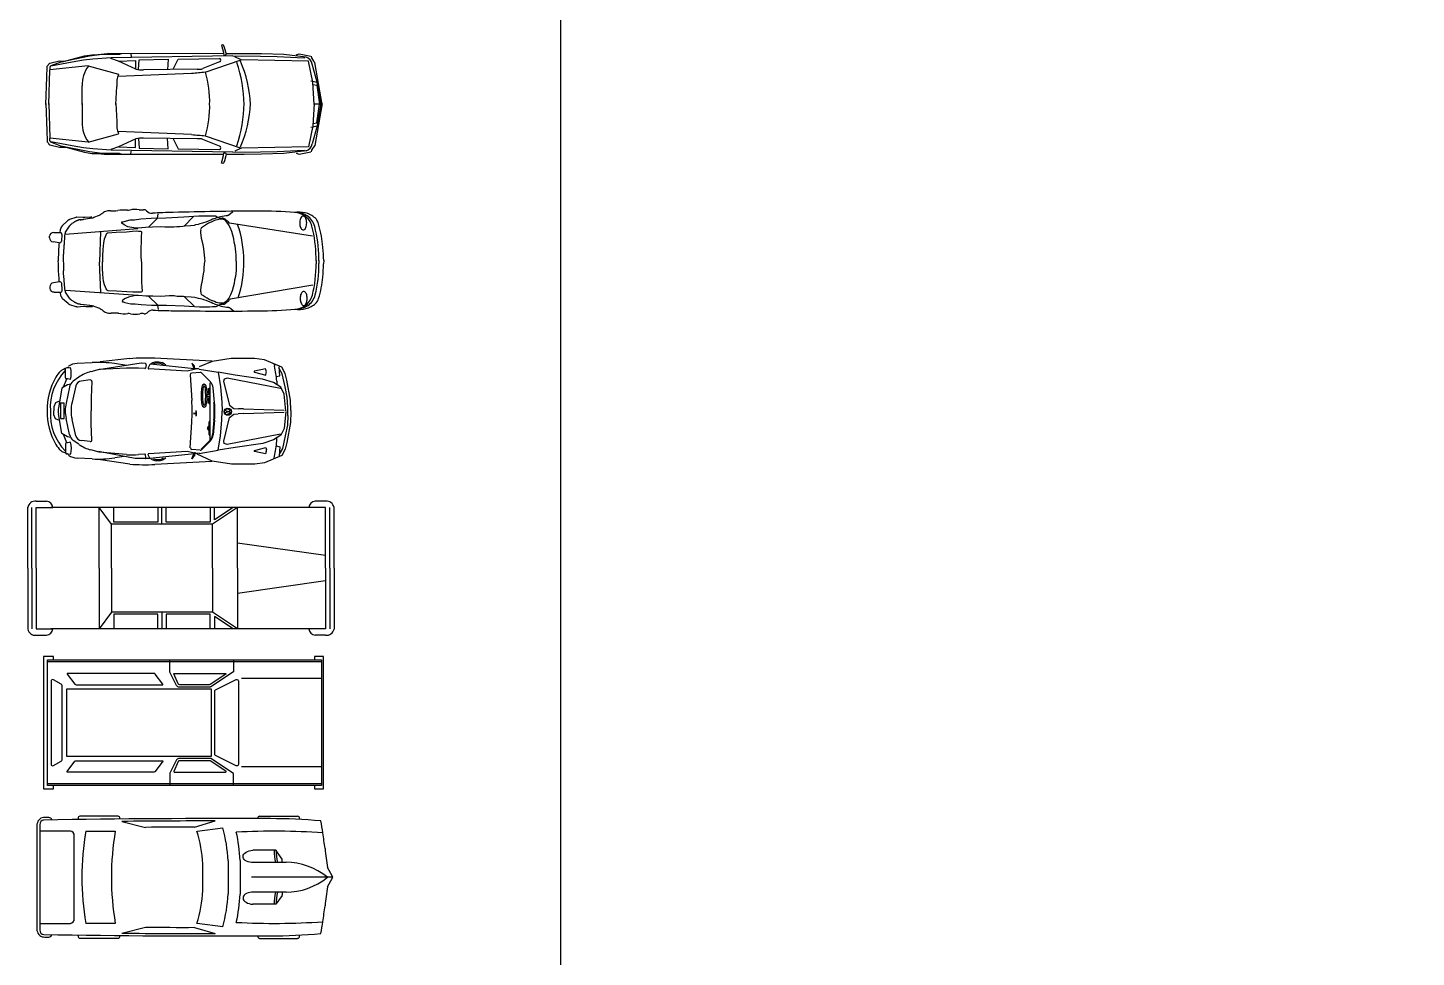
# Model space of a CAD drawing. Header units: millimetres. Extents: x -21385 to 341565, y -192336 to 174804.
# Drawn here: x -8856 to 13592, y 10817 to 25854 of the extents above; entities that cross this region are included whole.
import ezdxf

# ---------------------------------------------------------------- set-up
doc = ezdxf.new("R2010")
doc.units = ezdxf.units.MM

# ---------------------------------------------------------------- blocks, each defined once
blk = doc.blocks.new('car02')
at = {"color": 0, "linetype": 'ByBlock', "lineweight": -2}
for p, q in [((0, 4758, 20), (-683, 4639, 20)), ((0, 4738, 20), (-363, 4679, 20)), ((-315, 4672, 20), (-9, 4717, 20)), ((-18, 4758, 20), (664, 4639, 20)), ((-18, 4738, 20), (344, 4679, 20)), ((-9, 4717, 20), (-9, 4629, 20)), ((297, 4672, 20), (-9, 4717, 20)), ((-9, 4717, 20), (-9, 4629, 20)), ((-823, 4389, 20), (-783, 4579, 20)), ((-767, 4499, 20), (-810, 4141, 20)), ((-703, 4539, 20), (-723, 3449, 20)), ((-363, 4609, 20), (-703, 4539, 20)), ((-363, 4679, 20), (-653, 4599, 20)), ((-383, 4579, 20), (-377, 4607, 20)), ((-377, 4606, 20), (-363, 4679, 20)), ((0, 4629, 20), (-363, 4609, 20)), ((-327, 4612, 20), (-315, 4672, 20)), ((-18, 4629, 20), (344, 4609, 20)), ((308, 4612, 20), (297, 4672, 20)), ((358, 4606, 20), (344, 4679, 20)), ((344, 4679, 20), (634, 4599, 20)), ((344, 4609, 20), (684, 4539, 20)), ((364, 4579, 20), (358, 4607, 20)), ((684, 4539, 20), (704, 3449, 20)), ((749, 4499, 20), (792, 4141, 20)), ((804, 4389, 20), (764, 4579, 20)), ((-803, 4339, 20), (-823, 4389, 20)), ((-777, 4033, 20), (-760, 4356, 20)), ((-754, 4473, 20), (-769, 4480, 20)), ((-760, 4356, 20), (-754, 4473, 20)), ((736, 4473, 20), (751, 4480, 20)), ((742, 4356, 20), (736, 4473, 20)), ((759, 4033, 20), (742, 4356, 20)), ((784, 4339, 20), (804, 4389, 20)), ((-810, 4141, 20), (-819, 3779, 20)), ((792, 4141, 20), (801, 3779, 20)), ((-781, 3762, 20), (-777, 4033, 20)), ((762, 3762, 20), (759, 4033, 20)), ((-819, 3779, 20), (-823, 3499, 20)), ((-787, 3318, 20), (-781, 3762, 20)), ((768, 3318, 20), (762, 3762, 20)), ((801, 3779, 20), (805, 3499, 20)), ((-823, 3499, 20), (-819, 3211, 20)), ((-723, 3449, 20), (-773, 3349, 20)), ((-523, 2869, 20), (-723, 3449, 20)), ((504, 2869, 20), (704, 3449, 20)), ((704, 3449, 20), (754, 3349, 20)), ((805, 3499, 20), (805, 3209, 20)), ((-961, 3166, 20), (-966, 3153, 20)), ((-966, 3153, 20), (-960, 3132, 20)), ((-953, 3170, 20), (-961, 3166, 20)), ((-961, 3131, 20), (-841, 3163, 20)), ((-923, 3179, 20), (-953, 3170, 20)), ((-846, 3202, 20), (-923, 3179, 20)), ((-820, 3211, 20), (-846, 3202, 20)), ((-841, 3163, 20), (-798, 3172, 20)), ((-819, 3163, 20), (-826, 1288, 20)), ((-794, 3198, 20), (-820, 3211, 20)), ((-819, 3168, 20), (-819, 3163, 20)), ((-798, 3172, 20), (-794, 3190, 20)), ((-794, 3190, 20), (-794, 3198, 20)), ((-787, 3318, 20), (-756, 1348, 20)), ((768, 3318, 20), (738, 1348, 20)), ((779, 3197, 20), (805, 3209, 20)), ((779, 3188, 20), (779, 3197, 20)), ((783, 3171, 20), (779, 3188, 20)), ((826, 3162, 20), (783, 3171, 20)), ((805, 3209, 20), (831, 3200, 20)), ((805, 3166, 20), (807, 1288, 20)), ((946, 3130, 20), (826, 3162, 20)), ((831, 3200, 20), (908, 3178, 20)), ((908, 3178, 20), (938, 3169, 20)), ((938, 3169, 20), (947, 3164, 20)), ((951, 3151, 20), (945, 3130, 20)), ((947, 3164, 20), (951, 3151, 20)), ((-733, 2429, 20), (-743, 3099, 20)), ((-693, 3099, 20), (-583, 2829, 20)), ((674, 3099, 20), (564, 2829, 20)), ((714, 2429, 20), (724, 3099, 20)), ((-573, 2739, 20), (-563, 1869, 20)), ((554, 2739, 20), (544, 1869, 20)), ((-503, 2649, 20), (-453, 1459, 20)), ((484, 2649, 20), (434, 1459, 20)), ((-573, 2349, 20), (-733, 2429, 20)), ((-723, 1799, 20), (-733, 2269, 20)), ((-733, 2269, 20), (-563, 2259, 20)), ((714, 2269, 20), (544, 2259, 20)), ((554, 2349, 20), (714, 2429, 20)), ((704, 1799, 20), (714, 2269, 20)), ((-565, 1788, 20), (-723, 1799, 20)), ((546, 1788, 20), (704, 1799, 20)), ((-824, 1666, 20), (-769, 1671, 20)), ((-703, 1469, 20), (-713, 1739, 20)), ((-713, 1739, 20), (-579, 1739, 20)), ((-573, 1749, 20), (-703, 1469, 20)), ((554, 1749, 20), (684, 1469, 20)), ((694, 1739, 20), (560, 1739, 20)), ((684, 1469, 20), (694, 1739, 20)), ((806, 1666, 20), (751, 1671, 20)), ((-823, 1512, 20), (-810, 1483, 20)), ((-810, 1483, 20), (-810, 1202, 20)), ((-756, 1348, 20), (-734, 1050, 20)), ((-703, 1469, 20), (-747, 1343, 20)), ((-625, 978, 20), (-493, 1469, 20)), ((0, 1421, 20), (-293, 1439, 20)), ((-19, 1421, 20), (274, 1439, 20)), ((606, 978, 20), (474, 1469, 20)), ((684, 1469, 20), (729, 1343, 20)), ((738, 1348, 20), (716, 1050, 20)), ((804, 1512, 20), (791, 1483, 20)), ((791, 1483, 20), (791, 1202, 20)), ((-811, 1133, 20), (-826, 1288, 20)), ((-807, 1038, 20), (-811, 1133, 20)), ((-810, 1202, 20), (-782, 999, 20)), ((791, 1202, 20), (764, 999, 20)), ((789, 1038, 20), (792, 1133, 20)), ((792, 1133, 20), (807, 1288, 20)), ((-787, 917, 20), (-807, 1038, 20)), ((-693, 554, 20), (-787, 917, 20)), ((-782, 999, 20), (-689, 536, 20)), ((-734, 1050, 20), (-719, 903, 20)), ((-719, 903, 20), (-687, 717, 20)), ((-625, 979, 20), (-563, 359, 20)), ((606, 979, 20), (544, 359, 20)), ((700, 903, 20), (668, 717, 20)), ((764, 999, 20), (670, 536, 20)), ((675, 554, 20), (769, 917, 20)), ((716, 1050, 20), (700, 903, 20)), ((769, 917, 20), (789, 1038, 20)), ((-687, 717, 20), (-622, 372, 20)), ((0, 879, 20), (-303, 879, 20)), ((-18, 879, 20), (284, 879, 20)), ((668, 717, 20), (604, 372, 20)), ((-706, 515, 20), (-705, 617, 20)), ((-670, 355, 20), (-706, 515, 20)), ((-689, 536, 20), (-626, 372, 20)), ((670, 536, 20), (608, 372, 20)), ((651, 355, 20), (688, 515, 20)), ((688, 515, 20), (687, 617, 20)), ((-657, 338, 20), (-670, 355, 20)), ((-640, 329, 20), (-657, 338, 20)), ((-619, 316, 20), (-640, 329, 20)), ((-626, 372, 20), (-614, 363, 20)), ((-606, 315, 20), (-619, 316, 20)), ((-614, 363, 20), (-601, 359, 20)), ((-443, 309, 20), (-606, 315, 20)), ((-601, 359, 20), (-579, 354, 20)), ((-579, 354, 20), (-562, 354, 20)), ((0, 341, 20), (-563, 359, 20)), ((0, 291, 20), (-443, 309, 20)), ((-18, 341, 20), (544, 359, 20)), ((-18, 291, 20), (424, 309, 20)), ((424, 309, 20), (587, 315, 20)), ((561, 354, 20), (544, 354, 20)), ((582, 359, 20), (561, 354, 20)), ((595, 363, 20), (582, 359, 20)), ((587, 315, 20), (600, 316, 20)), ((608, 372, 20), (595, 363, 20)), ((600, 316, 20), (621, 329, 20)), ((621, 329, 20), (639, 338, 20)), ((639, 338, 20), (651, 355, 20))]:
    blk.add_line(p, q, dxfattribs=at)
for centre, radius, start, end in [((-839, 4787, 20), 215, 285.2192, 316.7092), ((-632, 4460, 20), 141, 98.6198, 164.0406), ((613, 4460, 20), 141, 15.9594, 81.3802), ((821, 4787, 20), 215, 223.2909, 254.7808), ((64, 1689, 20), 1911, 91.9186, 113.6579), ((-82, 1689, 20), 1911, 66.3421, 88.0814), ((37, 1283, 20), 2216, 90.9554, 108.9483), ((-55, 1283, 20), 2216, 71.0517, 89.0447), ((-718, 3094, 20), 25.5, 11.3092, 168.6908), ((-59, 1340, 20), 1601, 87.899, 106.8886), ((40, 1340, 20), 1601, 73.1114, 92.101), ((699, 3094, 20), 25.5, 11.3092, 168.6908), ((-684, 2775, 20), 114, 16.0364, 28.2962), ((-1328, 2764, 20), 756, 358.1039, 3.2134), ((9758, 3693, 20), 10313, 184.5809, 185.8082), ((-9776, 3693, 20), 10313, 354.1918, 355.4191), ((1309, 2764, 20), 756, 176.7866, 181.8961), ((665, 2775, 20), 114, 151.7037, 163.9636), ((-890, 1836, 20), 329, 344.6909, 5.7816), ((872, 1836, 20), 329, 174.2184, 195.3091), ((-333, 1853, 20), 416, 247.4052, 275.5334), ((314, 1853, 20), 416, 264.4666, 292.5948), ((-321, 1382, 20), 503, 233.182, 272.11), ((303, 1382, 20), 503, 267.89, 306.818)]:
    blk.add_arc(centre, radius, start, end, dxfattribs=at)
blk = doc.blocks.new('car04')
at = {"color": 0, "linetype": 'ByBlock', "lineweight": -2}
for p, q in [((-755, 4339), (-874, 4055)), ((-615, 4304), (-760, 4292)), ((-654, 4391), (-755, 4339)), ((-645, 4344), (-733, 4292)), ((-544, 4420), (-654, 4391)), ((-438, 4391), (-645, 4344)), ((-602, 4247), (-615, 4304)), ((-223, 4479), (-544, 4420)), ((-267, 4426), (-438, 4391)), ((-108, 4435), (-267, 4426)), ((-51, 4485), (-223, 4479)), ((-51, 4485), (-31, 4485)), ((26, 4435), (185, 4427)), ((185, 4427), (356, 4392)), ((356, 4392), (563, 4346)), ((520, 4249), (533, 4305)), ((533, 4305), (678, 4294)), ((563, 4346), (651, 4294)), ((-874, 4055), (-896, 3898)), ((-799, 4211), (-768, 4218)), ((-694, 4085), (-728, 4072)), ((-728, 4072), (-691, 3895)), ((-676, 3894), (-627, 4078)), ((-627, 4078), (-666, 4086)), ((-528, 4255), (-478, 4258)), ((446, 4255), (396, 4259)), ((546, 4079), (584, 4088)), ((595, 3896), (546, 4079)), ((647, 4073), (610, 3896)), ((612, 4086), (647, 4073)), ((717, 4212), (687, 4219)), ((-896, 3898), (-895, 3521)), ((-79, 3719), (-82, 3637)), ((-2, 3723), (1, 3633)), ((-895, 3521), (-846, 3209)), ((-54, 3514), (-83, 3443)), ((-16, 3417), (-54, 3514)), ((-15, 3514), (-53, 3416)), ((14, 3445), (-15, 3514)), ((-853, 3204), (-898, 2281)), ((-846, 3209), (-758, 3000)), ((-722, 3000), (-671, 3308)), ((-515, 3183), (-661, 3038)), ((-499, 3174), (417, 3174)), ((-184, 3249), (-422, 3226)), ((-413, 3156), (-413, 3174)), ((-321, 3156), (-321, 3174)), ((-307, 3163), (-307, 3131)), ((-275, 3163), (-275, 3131)), ((-260, 3156), (-260, 3174)), ((-168, 3156), (-168, 3174)), ((103, 3240), (341, 3217)), ((104, 3250), (342, 3227)), ((121, 3172), (121, 3171)), ((337, 3162), (131, 3162)), ((248, 3152), (219, 3152)), ((347, 3172), (347, 3173)), ((642, 3002), (590, 3309)), ((773, 3205), (820, 2283)), ((-728, 2918), (-803, 2212)), ((-718, 2925), (-781, 2921)), ((-717, 2932), (-780, 2928)), ((-731, 2989), (-689, 2805)), ((-722, 3000), (-730, 2931)), ((-668, 3018), (-658, 2880)), ((40, 2954), (-53, 2954)), ((28, 2959), (-37, 2959)), ((-15, 2908), (-10, 2951)), ((-6, 2951), (-10, 2951)), ((-10, 2951), (-10, 2951)), ((0, 2908), (-6, 2951)), ((248, 3142), (219, 3142)), ((589, 3019), (578, 2882)), ((636, 2925), (609, 2806)), ((623, 2932), (686, 2928)), ((624, 2925), (687, 2921)), ((638, 3009), (647, 2930)), ((644, 2959), (638, 2931)), ((648, 2924), (726, 2203)), ((-821, 2883), (-740, 2913)), ((-797, 2905), (-821, 2883)), ((-689, 2805), (-727, 2184)), ((-631, 2857), (-217, 2882)), ((552, 2858), (137, 2882)), ((609, 2806), (649, 2183)), ((727, 2883), (646, 2913)), ((703, 2905), (727, 2883)), ((-812, 2132), (-819, 2066)), ((-819, 2064), (-709, 1373)), ((-792, 2142), (-800, 2142)), ((-798, 2203), (-741, 2175)), ((-792, 2142), (-739, 2134)), ((-730, 2125), (-737, 2021)), ((653, 2123), (659, 2022)), ((714, 2141), (661, 2133)), ((719, 2202), (663, 2174)), ((726, 2202), (725, 1965)), ((-892, 1880), (-840, 1403)), ((-782, 1834), (-811, 1634)), ((-738, 1827), (-717, 1384)), ((725, 1965), (611, 1374)), ((661, 1828), (619, 1385)), ((814, 1882), (743, 1405)), ((691, 1787), (713, 1635)), ((-717, 1384), (-681, 1250)), ((619, 1385), (584, 1251)), ((-827, 1272), (-814, 1028)), ((-547, 1238), (-530, 1095)), ((-520, 1267), (-264, 1253)), ((-264, 1253), (-50, 1254)), ((167, 1254), (-47, 1254)), ((423, 1268), (167, 1254)), ((450, 1239), (433, 1096)), ((730, 1273), (717, 1029)), ((-743, 851), (-747, 923)), ((-591, 1056), (-527, 965)), ((-557, 919), (-569, 850)), ((-481, 921), (-471, 872)), ((-452, 1008), (-186, 946)), ((-433, 903), (-172, 849)), ((337, 904), (76, 850)), ((355, 1008), (90, 946)), ((384, 922), (375, 873)), ((494, 1057), (431, 966)), ((461, 920), (473, 851)), ((646, 852), (651, 924)), ((-754, 892), (-741, 860)), ((-581, 839), (-730, 839)), ((-730, 835), (-717, 805)), ((-569, 860), (-429, 804)), ((-471, 872), (-414, 778)), ((-414, 778), (-97, 726)), ((-204, 742), (-176, 677)), ((-176, 677), (-114, 652)), ((317, 778), (1, 726)), ((80, 677), (18, 652)), ((108, 743), (80, 677)), ((375, 873), (317, 778)), ((472, 861), (333, 805)), ((485, 841), (634, 841)), ((634, 836), (621, 806)), ((658, 894), (644, 862)), ((-114, 652), (-48, 649)), ((18, 652), (-48, 649))]:
    blk.add_line(p, q, dxfattribs=at)
for points in [[(-47, 4401), (-319, 4373), (-430, 4319), (-504, 4204), (-561, 4027), (-624, 3582), (-671, 3308), (-434, 3346), (-186, 3366), (-40, 3375)], [(-409, 4316), (-577, 3453), (-559, 3406), (-524, 3397), (-141, 3492), (-84, 3560), (-82, 3637)], [(-79, 3719), (-56, 4376)], [(-35, 4401), (237, 4373), (348, 4320), (422, 4205), (480, 4028), (543, 3583), (590, 3309), (354, 3347), (105, 3366), (-40, 3375)], [(-31, 4485), (141, 4479), (462, 4421), (572, 4392), (673, 4340), (792, 4056), (814, 3899), (814, 3523), (766, 3210), (652, 2968)], [(-2, 3723), (-26, 4376)], [(327, 4316), (496, 3454), (479, 3407), (443, 3398), (60, 3492), (4, 3560), (1, 3633)], [(428, 3177), (574, 3032)], [(435, 3184), (581, 3039)]]:
    blk.add_lwpolyline(points, dxfattribs=at)
for points in [[(-293, 3131), (-359, 3129, 0.025051), (-408, 3123, 0.065567), (-464, 3106), (-477, 3080), (-461, 3056, 0.064107), (-408, 3040, 0.025051), (-359, 3034), (-293, 3031), (-226, 3034, 0.025051), (-177, 3040, 0.064107), (-124, 3056), (-107, 3081), (-124, 3107, 0.064107), (-177, 3123, 0.025051), (-226, 3129)], [(-293, 3109), (-358, 3106, 0.024844), (-405, 3101, 0.055941), (-447, 3088), (-451, 3081), (-446, 3074, 0.055941), (-405, 3062, 0.024844), (-358, 3056), (-293, 3054), (-227, 3056, 0.024844), (-180, 3062, 0.055941), (-139, 3074), (-134, 3081), (-139, 3089, 0.055941), (-180, 3101, 0.024844), (-227, 3106)]]:
    blk.add_lwpolyline(points, format="xyb", close=True, dxfattribs=at)
blk.add_lwpolyline([(76, 760), (76, 820), (-171, 820), (-171, 760)], close=True, dxfattribs=at)
for radius in [58.8, 52.9]:
    blk.add_circle((-34, 3465), radius, dxfattribs=at)
for centre, radius, start, end in [((-40, 3218), 1219, 86.8942, 93.2188), ((-421, 2734), 1524, 94.0319, 103.1964), ((-677, 4037), 50.8, 77.5746, 110.1342), ((342, 2735), 1524, 76.9166, 86.0811), ((595, 4038), 50.8, 69.9787, 102.5384), ((-683, 3896), 7.62, 192.0005, 345.153), ((602, 3898), 7.62, 194.96, 348.1125), ((-407, 3075), 152, 95.4916, 134.8083), ((-39, 1732), 1524, 84.6214, 95.4916), ((-39, 1732), 1514, 84.6214, 95.4916), ((131, 3172), 10, 180, 270), ((219, 3162), 20, 180, 270), ((219, 3162), 10, 180, 270), ((248, 3162), 10, 270, 0), ((248, 3162), 20, 270, 0), ((337, 3172), 10, 270, 0), ((328, 3075), 142, 45.3046, 84.6214), ((328, 3075), 152, 45.3046, 84.6214), ((-763, 2869), 50, 68.3609, 133.0247), ((-643, 3020), 25.4, 134.8083, 184.3979), ((563, 3021), 25.4, 355.7151, 45.3046), ((669, 2869), 50, 46.9753, 111.6391), ((-633, 2882), 25.4, 184.3979, 273.3874), ((-37, -161), 3048, 86.7256, 93.3874), ((553, 2884), 25.4, 266.7256, 355.7151), ((2146, 2131), 3048, 177.1678, 184.7177), ((-632, 2328), 206, 139.6988, 209.8266), ((-632, 2328), 188, 148.5015, 201.024), ((553, 2328), 206, 330.1734, 40.3012), ((553, 2328), 188, 338.976, 31.4985), ((-2224, 2127), 3048, 355.3952, 2.9452), ((-809, 2065), 10, 173.9043, 189.0446), ((-801, 2132), 10, 81.2486, 180.2869), ((-793, 2212), 10, 173.7913, 244.0119), ((-737, 2184), 10, 244.0119, 356.3763), ((1089, 1909), 1829, 176.4893, 182.5638), ((-741, 2124), 10, 356.3763, 81.2486), ((659, 2183), 10, 183.6237, 295.9881), ((663, 2123), 10, 98.7514, 183.6237), ((-1166, 1906), 1829, 357.5491, 3.6237), ((716, 2132), 10, 359.7131, 98.7514), ((715, 2211), 10, 295.9881, 6.2087), ((716, 2202), 10, 359.7131, 6.2087), ((999, 1371), 1829, 171.7454, 183.1132), ((-1096, 1369), 1829, 356.9998, 8.3676), ((-92, 1406), 610, 194.8579, 215.0429), ((-522, 1241), 25.4, 86.9979, 186.737), ((425, 1242), 25.4, 353.376, 93.115), ((-5, 1406), 610, 325.07, 345.2551), ((-530, 1042), 284, 182.9306, 212.783), ((-659, 569), 364, 73.7595, 104.0169), ((-429, 1107), 102, 186.737, 256.9903), ((-403, 1053), 152, 215.0429, 258.3436), ((-49, 1540), 610, 256.9903, 283.1226), ((306, 1053), 152, 281.7694, 325.07), ((332, 1107), 102, 283.1226, 353.376), ((563, 571), 364, 76.0961, 106.3535), ((433, 1043), 284, 327.3299, 357.1824), ((-730, 852), 12.7, 183.7825, 270.113), ((-577, 864), 152, 202.9116, 223.7293), ((-105, 1441), 847, 225.5935, 273.8679), ((-372, 1060), 436, 223.7293, 239.6553), ((-81, 1557), 1012, 239.6553, 272.0435), ((-581, 852), 12.7, 270.113, 350.5053), ((-49, 1446), 610, 258.3436, 281.7694), ((-48, 1027), 305, 260.7246, 279.3883), ((-17, 1557), 1012, 268.0694, 300.4577), ((8, 1441), 847, 266.2451, 314.5195), ((485, 853), 12.7, 189.6077, 270), ((276, 1061), 436, 300.4577, 316.3836), ((481, 865), 152, 316.3836, 337.2014), ((634, 853), 12.7, 270, 356.3304)]:
    blk.add_arc(centre, radius, start, end, dxfattribs=at)
for centre in [(-367, 3158), (-214, 3158)]:
    blk.add_ellipse(centre, major_axis=(-45.6, 0), ratio=0.171427, dxfattribs=at)
for points in [[(-407, 3162), (-404, 3161), (-398, 3160), (-370, 3157), (-338, 3159), (-327, 3162)], [(-254, 3162), (-251, 3161), (-245, 3160), (-217, 3157), (-185, 3159), (-174, 3162)]]:
    blk.add_open_spline(points, degree=3, knots=[0.469093, 0.469093, 0.469093, 0.469093, 1.003097, 1.003097, 2.674409, 2.674409, 2.674409, 2.674409], dxfattribs=at)
blk = doc.blocks.new('car06')
at = {"color": 0, "linetype": 'ByBlock', "lineweight": -2}
for p, q in [((-987, 4747), (-987, 318)), ((-715, 4747), (-715, 3455)), ((715, 4747), (715, 3455)), ((987, 4747), (987, 318))]:
    blk.add_line(p, q, dxfattribs=at)
for points in [[(1016, 4638), (1071, 4638), (1071, 4779), (-1071, 4779), (-1071, 4638), (-1016, 4638), (-1016, 4747), (1016, 4747)], [(1016, 4747), (1016, 318), (-1016, 318), (-1016, 4747)], [(546, 2964), (546, 629), (-546, 629), (-546, 2964)], [(1016, 417), (1016, 318), (-1016, 318), (-1016, 417), (-1071, 417), (-1071, 255), (1071, 255), (1071, 417)]]:
    blk.add_lwpolyline(points, close=True, dxfattribs=at)
for points in [[(697, 3370), (531, 3037, -0.284287), (508, 3023), (-508, 3023, -0.284287), (-531, 3037), (-697, 3370, -0.557284), (-674, 3407), (674, 3407, -0.557284)], [(-786, 3203), (-618, 2947, -0.146139), (-614, 2933), (-614, 2457, -0.29766), (-629, 2434), (-789, 2364, -0.541236), (-798, 2370), (-798, 3199, -0.744989)], [(786, 3203), (618, 2947, 0.146139), (614, 2933), (614, 2457, 0.29766), (629, 2434), (789, 2364, 0.541236), (798, 2370), (798, 3199, 0.744989)], [(-624, 2184), (-787, 2062, 0.236929), (-798, 2042), (-798, 642, 0.621576), (-787, 636), (-624, 762, 0.233368), (-614, 782), (-614, 2179, 0.616908)], [(624, 2184), (787, 2062, -0.236929), (798, 2042), (798, 642, -0.621576), (787, 636), (624, 762, -0.233368), (614, 782), (614, 2179, -0.616908)], [(694, 414), (622, 542, 0.271143), (599, 555), (-599, 555, 0.271143), (-622, 542), (-694, 414, 0.573387), (-672, 376), (672, 376, 0.573387)]]:
    blk.add_lwpolyline(points, format="xyb", close=True, dxfattribs=at)
for points in [[(-1016, 3328), (-823, 3328), (-580, 2958, -0.086577), (-576, 2936), (-576, 2453, -0.227875), (-600, 2404), (-816, 2297), (-1016, 2297)], [(1016, 3328), (823, 3328), (580, 2958, 0.086577), (576, 2936), (576, 2453, 0.227875), (600, 2404), (816, 2297), (1016, 2297)]]:
    blk.add_lwpolyline(points, format="xyb", dxfattribs=at)
blk = doc.blocks.new('car07')
at = {"color": 0, "linetype": 'ByBlock', "lineweight": -2}
for p, q in [((-10, 4928), (-156, 4848)), ((0, 4931), (0, 3618)), ((156, 4848), (10, 4928)), ((-988, 3748), (-988, 4363)), ((-950, 4395), (-936, 4395)), ((950, 4395), (936, 4395)), ((988, 3748), (988, 4363)), ((-295, 4111), (-436, 4013)), ((-241, 4115), (-283, 4115)), ((-241, 4175), (-241, 3618)), ((241, 4175), (241, 3618)), ((241, 4115), (283, 4115)), ((295, 4111), (436, 4013)), ((-436, 4013), (-436, 3637)), ((436, 4013), (436, 3637)), ((-950, 3717), (-950, 3717)), ((950, 3717), (950, 3717)), ((-274, 3434), (274, 3434)), ((-746, 2736), (-801, 3152)), ((-267, 3241), (267, 3241)), ((801, 3152), (746, 2736)), ((-810, 2696), (-912, 3032)), ((810, 2696), (912, 3032)), ((216, 2829), (-216, 2829)), ((-904, 1519), (-807, 1901)), ((904, 1519), (807, 1901)), ((-988, 1459), (-988, 844)), ((-942, 1490), (-950, 1490)), ((-746, 937), (-746, 1415)), ((746, 1415), (746, 937)), ((942, 1490), (950, 1490)), ((988, 1459), (988, 844)), ((-950, 812), (-934, 812)), ((-746, 689), (-746, 194)), ((670, 752), (-670, 752)), ((746, 194), (746, 689)), ((950, 812), (934, 812)), ((-851, 194), (851, 194)), ((-832, 146), (832, 146)), ((-267, 194), (267, 194))]:
    blk.add_line(p, q, dxfattribs=at)
for centre, major_axis, ratio, start_param, end_param in [((12468, 3885), (-13417, 0), 0.842304, -0.075598, -0.00281), ((699, -1826), (7958, 0), 0.842304, 1.749832, 1.774517), ((15087, 3979), (-15833, 0), 0.842304, -0.059319, 0.045547), ((699, -1652), (7755, 0), 0.842304, 1.721348, 1.754579), ((-1331, 10125), (6374, 0), 0.842304, -1.434372, -1.385369), ((1185, 4175), (1427, 0), 0.842304, 2.551274, 3.141593), ((0, 4915), (-18.8, 0), 0.842304, 4.131459, 5.293319), ((-1185, 4175), (1427, 0), 0.842304, 0, 0.590319), ((1331, 10125), (-6374, 0), 0.842304, 1.385369, 1.434372), ((-699, -1652), (-7755, 0), 0.842304, 4.528606, 4.561838), ((-15087, 3979), (-15833, 0), 0.842304, 3.096046, 3.200911), ((-699, -1826), (7958, 0), 0.842304, 1.367076, 1.39176), ((-12468, 3885), (13417, 0), 0.842304, 0.00281, 0.075598), ((-950, 4363), (37.6, 0), 0.842304, 1.570796, 3.141593), ((950, 4363), (-37.6, 0), 0.842304, 3.141593, 4.712389), ((-283, 4099), (-18.8, 0), 0.842304, 4.712389, 5.403472), ((283, 4099), (18.8, 0), 0.842304, 0.879714, 1.570796), ((268113, 3293), (269063, 0), 0.842304, 3.138796, 3.15499), ((-432, 4600), (-696, 0), 0.842304, 1.564964, 1.848039), ((-432, 4570), (-696, 0), 0.842304, 1.564964, 1.848039), ((432, 4600), (696, 0), 0.842304, 4.435146, 4.718221), ((432, 4570), (696, 0), 0.842304, 4.435146, 4.718221), ((-268113, 3293), (269063, 0), 0.842304, -0.013397, 0.002797), ((-950, 3748), (-37.6, 0), 0.842304, 0, 1.570796), ((339, 3641), (-9, -161), 0.603834, -1.395552, 1.581315), ((950, 3748), (37.6, 0), 0.842304, -1.570796, 0), ((-137, 1517), (-2280, 0), 0.842304, -1.510751, -1.307889), ((137, 1517), (-2280, 0), 0.842304, 4.449482, 4.652344), ((-137, 1494), (-2077, 0), 0.842304, -1.50788, -1.245306), ((137, 1494), (2077, 0), 0.842304, 1.245306, 1.50788), ((268113, 3293), (-269025, 0), 0.842304, 0.001152, 0.007828), ((-268113, 3293), (-269025, 0), 0.842304, 3.133765, 3.140441), ((93125, 2498), (-93935, 0), 0.842304, -0.002505, 0.007544), ((-71, 1131), (-2021, 0), 0.842304, -1.499151, -1.230623), ((71, 1131), (-2021, 0), 0.842304, 4.372215, 4.640744), ((-93125, 2498), (-93935, 0), 0.842304, 3.134049, 3.144098), ((-950, 1459), (-37.6, 0), 0.842304, -1.570796, 0), ((0, 4497), (3734, 0), 0.842304, 4.511394, 4.913384), ((950, 1459), (-37.6, 0), 0.842304, 3.141593, 4.712389), ((0, 4019), (3734, 0), 0.842304, 4.511394, 4.913384), ((-950, 844), (37.6, 0), 0.842304, 3.141593, 4.712389), ((-670, 689), (-75.2, 0), 0.842304, 4.712389, 6.283185), ((670, 689), (75.2, 0), 0.842304, 0, 1.570796), ((950, 844), (37.6, 0), 0.842304, -1.570796, 0), ((-910, 343), (-56.4, 0), 0.842304, -1.249894, 0.013017), ((268131, 3293), (269121, 0), 0.842304, 3.15461, 3.15499), ((-832, 258), (-133, 0), 0.842304, 0.013397, 1.570796), ((-851, 258), (75.2, 0), 0.842304, 3.15499, 4.712389), ((832, 258), (-133, 0), 0.842304, 1.570796, 3.128196), ((851, 258), (-75.2, 0), 0.842304, 1.570796, 3.128196), ((910, 343), (56.4, 0), 0.842304, -0.013017, 1.249894), ((-268131, 3293), (269121, 0), 0.842304, -0.013397, -0.013017)]:
    blk.add_ellipse(centre, major_axis=major_axis, ratio=ratio, start_param=start_param, end_param=end_param, dxfattribs=at)
at = {"color": 0, "linetype": 'ByBlock', "lineweight": -2, "extrusion": (0, 0, -1)}
blk.add_ellipse((-339, 3641), major_axis=(9, -161), ratio=0.603834, start_param=-1.395552, end_param=1.581315, dxfattribs=at)
blk = doc.blocks.new('car05')
at = {"color": 0, "linetype": 'ByBlock', "lineweight": -2}
for p, q in [((0, 4951), (-985, 4951)), ((0, 4951), (984, 4951)), ((-1085, 4815), (-1085, 4646)), ((0, 4883), (-984, 4883)), ((-984, 4815), (-984, 4544)), ((0, 4815), (-982, 4815)), ((-204, 4815), (-407, 3391)), ((0, 4883), (983, 4883)), ((0, 4815), (982, 4815)), ((203, 4815), (407, 3391)), ((983, 4815), (983, 4544)), ((1085, 4815), (1085, 4646)), ((-984, 4544), (-984, 373)), ((983, 4544), (983, 373)), ((0, 3391), (-984, 3391)), ((-984, 3391), (-712, 2984)), ((0, 3391), (983, 3391)), ((983, 3391), (712, 2984)), ((-984, 3323), (-780, 3018)), ((983, 3323), (780, 3018)), ((-780, 3018), (-984, 3018)), ((-984, 2950), (-746, 2950)), ((-746, 2950), (-746, 2238)), ((0, 2984), (-712, 2984)), ((-712, 2984), (-712, 1356)), ((0, 2984), (712, 2984)), ((712, 2984), (712, 1356)), ((983, 2950), (746, 2950)), ((746, 2950), (746, 2238)), ((780, 3018), (983, 3018)), ((-746, 2238), (-984, 2238)), ((-712, 2170), (-984, 2170)), ((-984, 2103), (-746, 2103)), ((-746, 2103), (-746, 1390)), ((712, 2170), (983, 2170)), ((746, 2238), (983, 2238)), ((746, 2103), (746, 1390)), ((983, 2103), (746, 2103)), ((-746, 1390), (-984, 1390)), ((-712, 1356), (-984, 1153)), ((0, 1356), (-712, 1356)), ((0, 1356), (712, 1356)), ((712, 1356), (983, 1153)), ((746, 1390), (983, 1390)), ((0, 1153), (-984, 1153)), ((0, 1153), (983, 1153)), ((-1085, 136), (-1085, 305)), ((-984, 136), (-984, 407)), ((983, 136), (983, 407)), ((1085, 136), (1085, 305)), ((0, 0), (-985, 0)), ((0, 68), (-984, 68)), ((0, 136), (-982, 136)), ((0, 136), (982, 136)), ((0, 68), (983, 68)), ((0, 0), (984, 0))]:
    blk.add_line(p, q, dxfattribs=at)
for centre, radius, start, end in [((-957, 4825), 129, 101.9057, 184.3545), ((957, 4825), 129, 355.6455, 78.0943), ((-967, 4663), 120, 188.13, 261.8699), ((966, 4663), 120, 278.1301, 351.87), ((-967, 288), 120, 98.1301, 171.87), ((966, 288), 120, 8.13, 81.8699), ((-957, 126), 129, 175.6455, 258.0943), ((957, 126), 129, 281.9057, 4.3545)]:
    blk.add_arc(centre, radius, start, end, dxfattribs=at)
blk = doc.blocks.new('car03')
at = {"color": 0, "linetype": 'ByBlock', "lineweight": -2}
for p, q in [((1, 4872, 25), (-50, 4870, 25)), ((4, 4748, 25), (-47, 4748, 25)), ((6, 4793, 25), (-45, 4793, 25)), ((-3, 4793, 25), (48, 4793, 25)), ((-1, 4748, 25), (51, 4748, 25)), ((1, 4872, 25), (52, 4870, 25)), ((-396, 4693, 25), (-605, 3350, 25)), ((400, 4698, 25), (626, 3358, 25)), ((-755, 3360, 25), (-791, 3404, 25)), ((-472, 3385, 25), (-533, 3358, 25)), ((-412, 3405, 25), (-472, 3385, 25)), ((-353, 3418, 25), (-412, 3405, 25)), ((-299, 3426, 25), (-353, 3418, 25)), ((-238, 3442, 25), (-299, 3426, 25)), ((-188, 3446, 25), (-238, 3442, 25)), ((-143, 3453, 25), (-188, 3446, 25)), ((-89, 3455, 25), (-143, 3453, 25)), ((-30, 3458, 25), (-89, 3455, 25)), ((10, 3458, 25), (-30, 3458, 25)), ((10, 3458, 25), (50, 3458, 25)), ((50, 3458, 25), (109, 3456, 25)), ((109, 3456, 25), (163, 3455, 25)), ((163, 3455, 25), (208, 3449, 25)), ((208, 3449, 25), (258, 3445, 25)), ((258, 3445, 25), (319, 3430, 25)), ((319, 3430, 25), (373, 3423, 25)), ((373, 3423, 25), (433, 3410, 25)), ((433, 3410, 25), (492, 3391, 25)), ((492, 3391, 25), (554, 3365, 25)), ((769, 3359, 25), (776, 3369, 25)), ((776, 3369, 25), (812, 3414, 25)), ((-748, 3349, 25), (-755, 3360, 25)), ((-746, 3347, 25), (-748, 3349, 25)), ((-742, 3343, 25), (-746, 3347, 25)), ((-739, 3336, 25), (-742, 3343, 25)), ((-735, 3330, 25), (-739, 3336, 25)), ((-733, 3323, 25), (-735, 3330, 25)), ((-731, 3317, 25), (-733, 3323, 25)), ((-731, 3313, 25), (-731, 3317, 25)), ((-731, 3291, 25), (-731, 3313, 25)), ((-715, 3204, 25), (-731, 3291, 25)), ((-722, 3122, 25), (-697, 3167, 25)), ((-700, 3160, 25), (-715, 3204, 25)), ((-677, 3093, 25), (-700, 3160, 25)), ((-665, 3245, 25), (-669, 3226, 25)), ((-669, 3226, 25), (-668, 3197, 25)), ((-668, 3197, 25), (-664, 3174, 25)), ((-658, 3266, 25), (-665, 3245, 25)), ((-664, 3174, 25), (-658, 3152, 25)), ((-640, 3288, 25), (-658, 3266, 25)), ((-658, 3152, 25), (-653, 3124, 25)), ((-584, 3332, 25), (-640, 3288, 25)), ((-533, 3358, 25), (-584, 3332, 25)), ((554, 3365, 25), (606, 3339, 25)), ((606, 3339, 25), (662, 3296, 25)), ((662, 3296, 25), (680, 3274, 25)), ((682, 3161, 25), (677, 3133, 25)), ((680, 3274, 25), (688, 3254, 25)), ((688, 3183, 25), (682, 3161, 25)), ((688, 3254, 25), (692, 3235, 25)), ((692, 3205, 25), (688, 3183, 25)), ((692, 3235, 25), (692, 3205, 25)), ((702, 3102, 25), (724, 3169, 25)), ((746, 3132, 25), (720, 3176, 25)), ((724, 3169, 25), (738, 3213, 25)), ((738, 3213, 25), (753, 3301, 25)), ((752, 3326, 25), (755, 3333, 25)), ((752, 3322, 25), (752, 3326, 25)), ((753, 3301, 25), (752, 3322, 25)), ((755, 3333, 25), (757, 3339, 25)), ((757, 3339, 25), (761, 3346, 25)), ((761, 3346, 25), (763, 3352, 25)), ((763, 3352, 25), (767, 3356, 25)), ((767, 3356, 25), (769, 3359, 25)), ((-725, 3018, 25), (-722, 3063, 25)), ((-723, 2854, 25), (-725, 3018, 25)), ((-722, 3063, 25), (-722, 3122, 25)), ((-677, 3093, 25), (-670, 3071, 25)), ((-670, 3071, 25), (-654, 3045, 25)), ((-654, 3045, 25), (-635, 3001, 25)), ((-653, 3124, 25), (-641, 3097, 25)), ((-641, 3097, 25), (-620, 3050, 25)), ((-635, 3001, 25), (-620, 2964, 25)), ((-620, 3050, 25), (-603, 3011, 25)), ((-620, 2964, 25), (-608, 2927, 25)), ((-608, 2927, 25), (-604, 2912, 25)), ((-603, 3011, 25), (-584, 2978, 25)), ((-584, 2978, 25), (-563, 2943, 25)), ((-563, 2943, 25), (-540, 2910, 25)), ((-259, 2915, 25), (-190, 2927, 25)), ((-190, 2927, 25), (-142, 2935, 25)), ((-142, 2935, 25), (-90, 2940, 25)), ((-90, 2940, 25), (-32, 2944, 25)), ((-32, 2944, 25), (12, 2947, 25)), ((59, 2945, 25), (14, 2947, 25)), ((117, 2941, 25), (59, 2945, 25)), ((169, 2937, 25), (117, 2941, 25)), ((217, 2930, 25), (169, 2937, 25)), ((286, 2919, 25), (217, 2930, 25)), ((325, 2911, 25), (286, 2919, 25)), ((589, 2950, 25), (567, 2917, 25)), ((610, 2986, 25), (589, 2950, 25)), ((628, 3019, 25), (610, 2986, 25)), ((631, 2920, 25), (620, 2879, 25)), ((645, 3058, 25), (628, 3019, 25)), ((635, 2934, 25), (631, 2920, 25)), ((646, 2972, 25), (635, 2934, 25)), ((665, 3105, 25), (645, 3058, 25)), ((661, 3009, 25), (646, 2972, 25)), ((679, 3054, 25), (661, 3009, 25)), ((677, 3133, 25), (665, 3105, 25)), ((694, 3080, 25), (679, 3054, 25)), ((702, 3102, 25), (694, 3080, 25)), ((746, 3072, 25), (746, 3132, 25)), ((750, 3027, 25), (746, 3072, 25)), ((750, 2864, 25), (750, 3027, 25)), ((-705, 2609, 25), (-723, 2854, 25)), ((-710, 2769, 25), (-556, 2615, 25)), ((-604, 2912, 25), (-593, 2871, 25)), ((-593, 2871, 25), (-585, 2841, 25)), ((-585, 2841, 25), (-577, 2801, 25)), ((-577, 2801, 25), (-569, 2778, 25)), ((-569, 2778, 25), (-561, 2719, 25)), ((-561, 2719, 25), (-556, 2626, 25)), ((-540, 2910, 25), (-531, 2897, 25)), ((-531, 2897, 25), (-523, 2890, 25)), ((-523, 2890, 25), (-502, 2882, 25)), ((-502, 2882, 25), (-489, 2883, 25)), ((-489, 2883, 25), (-475, 2881, 25)), ((-475, 2881, 25), (-447, 2881, 25)), ((-447, 2881, 25), (-408, 2885, 25)), ((-408, 2885, 25), (-361, 2893, 25)), ((-361, 2893, 25), (-324, 2901, 25)), ((-324, 2901, 25), (-298, 2907, 25)), ((-298, 2907, 25), (-259, 2915, 25)), ((351, 2906, 25), (325, 2911, 25)), ((388, 2898, 25), (351, 2906, 25)), ((435, 2891, 25), (388, 2898, 25)), ((474, 2887, 25), (435, 2891, 25)), ((502, 2887, 25), (474, 2887, 25)), ((517, 2889, 25), (502, 2887, 25)), ((530, 2889, 25), (517, 2889, 25)), ((550, 2896, 25), (530, 2889, 25)), ((558, 2904, 25), (550, 2896, 25)), ((567, 2917, 25), (558, 2904, 25)), ((739, 2778, 25), (586, 2622, 25)), ((590, 2726, 25), (586, 2633, 25)), ((598, 2786, 25), (590, 2726, 25)), ((605, 2808, 25), (598, 2786, 25)), ((612, 2849, 25), (605, 2808, 25)), ((620, 2879, 25), (612, 2849, 25)), ((735, 2618, 25), (750, 2864, 25)), ((-690, 2319, 25), (-705, 2609, 25)), ((-556, 2626, 25), (-552, 2596, 25)), ((-552, 2596, 25), (-548, 2544, 25)), ((-548, 2544, 25), (-547, 2496, 25)), ((-547, 2496, 25), (-539, 2444, 25)), ((579, 2503, 25), (572, 2451, 25)), ((583, 2603, 25), (579, 2551, 25)), ((579, 2551, 25), (579, 2503, 25)), ((586, 2633, 25), (583, 2603, 25)), ((724, 2328, 25), (735, 2618, 25)), ((-687, 2081, 25), (-690, 2319, 25)), ((-541, 2302, 25), (-544, 2228, 25)), ((-538, 2366, 25), (-541, 2302, 25)), ((-539, 2447, 25), (-538, 2366, 25)), ((572, 2454, 25), (572, 2372, 25)), ((572, 2372, 25), (575, 2309, 25)), ((575, 2309, 25), (579, 2235, 25)), ((724, 2090, 25), (724, 2328, 25)), ((-757, 2192, 25), (-687, 2180, 25)), ((-674, 1913, 25), (-687, 2081, 25)), ((-681, 2178, 25), (-541, 2038, 25)), ((-544, 2228, 25), (-538, 2101, 25)), ((-538, 2101, 25), (-537, 1990, 25)), ((579, 2235, 25), (575, 2108, 25)), ((575, 2108, 25), (575, 1997, 25)), ((717, 2186, 25), (579, 2045, 25)), ((713, 1922, 25), (724, 2090, 25)), ((793, 2202, 25), (723, 2189, 25)), ((-661, 1813, 25), (-674, 1913, 25)), ((-657, 1742, 25), (-661, 1813, 25)), ((-531, 1800, 25), (-548, 1707, 25)), ((-537, 1990, 25), (-524, 1874, 25)), ((-524, 1874, 25), (-531, 1800, 25)), ((-425, 689, 25), (-518, 1867, 25)), ((-471, 1876, 25), (-473, 1837, 25)), ((-473, 1837, 25), (-470, 1781, 25)), ((-470, 1902, 25), (-471, 1876, 25)), ((-464, 1926, 25), (-470, 1915, 25)), ((-470, 1915, 25), (-470, 1902, 25)), ((-457, 1932, 25), (-464, 1926, 25)), ((-448, 1932, 25), (-457, 1932, 25)), ((-397, 1927, 25), (-448, 1932, 25)), ((-301, 1924, 25), (-397, 1927, 25)), ((-204, 1922, 25), (-301, 1924, 25)), ((-141, 1921, 25), (-204, 1922, 25)), ((-74, 1922, 25), (-141, 1921, 25)), ((18, 1926, 25), (-74, 1922, 25)), ((22, 1926, 25), (113, 1923, 25)), ((113, 1923, 25), (180, 1923, 25)), ((180, 1923, 25), (243, 1925, 25)), ((243, 1925, 25), (340, 1928, 25)), ((340, 1928, 25), (437, 1932, 25)), ((437, 1932, 25), (487, 1938, 25)), ((480, 695, 25), (558, 1874, 25)), ((487, 1938, 25), (496, 1938, 25)), ((496, 1938, 25), (504, 1932, 25)), ((504, 1932, 25), (509, 1921, 25)), ((509, 1921, 25), (509, 1908, 25)), ((509, 1908, 25), (511, 1882, 25)), ((511, 1882, 25), (513, 1843, 25)), ((513, 1843, 25), (511, 1787, 25)), ((575, 1997, 25), (564, 1881, 25)), ((564, 1881, 25), (572, 1807, 25)), ((572, 1807, 25), (590, 1714, 25)), ((698, 1751, 25), (702, 1822, 25)), ((702, 1822, 25), (713, 1922, 25)), ((-633, 1646, 25), (-657, 1742, 25)), ((-625, 1624, 25), (-633, 1646, 25)), ((-625, 1609, 25), (-625, 1624, 25)), ((-606, 1605, 25), (-625, 1609, 25)), ((-577, 1643, 25), (-606, 1605, 25)), ((-548, 1707, 25), (-577, 1643, 25)), ((-470, 1781, 25), (-461, 1684, 25)), ((-461, 1684, 25), (-452, 1517, 25)), ((504, 1690, 25), (496, 1523, 25)), ((511, 1787, 25), (504, 1690, 25)), ((590, 1714, 25), (620, 1650, 25)), ((620, 1650, 25), (650, 1613, 25)), ((650, 1613, 25), (668, 1617, 25)), ((668, 1632, 25), (676, 1654, 25)), ((668, 1617, 25), (668, 1632, 25)), ((676, 1654, 25), (698, 1751, 25)), ((-452, 1517, 25), (-445, 1383, 25)), ((-445, 1383, 25), (-441, 1370, 25)), ((-441, 1370, 25), (-437, 1364, 25)), ((-437, 1364, 25), (-429, 1357, 25)), ((-429, 1357, 25), (-412, 1348, 25)), ((-412, 1348, 25), (-386, 1339, 25)), ((459, 1353, 25), (433, 1344, 25)), ((476, 1363, 25), (459, 1353, 25)), ((483, 1370, 25), (476, 1363, 25)), ((487, 1376, 25), (483, 1370, 25)), ((491, 1389, 25), (487, 1376, 25)), ((496, 1523, 25), (491, 1389, 25)), ((-756, 1286, 25), (-760, 1286, 25)), ((-756, 1286, 25), (-745, 1265, 25)), ((-745, 1265, 25), (-743, 1265, 25)), ((-743, 1265, 25), (-743, 1262, 25)), ((-743, 1262, 25), (-741, 1260, 25)), ((-741, 1260, 25), (-741, 1258, 25)), ((-741, 1258, 25), (-739, 1254, 25)), ((-739, 1254, 25), (-736, 1250, 25)), ((-736, 1250, 25), (-730, 1241, 25)), ((-730, 1241, 25), (-695, 1149, 25)), ((-701, 1124, 25), (-701, 1115, 25)), ((-701, 1121, 25), (-701, 1124, 25)), ((-695, 1149, 25), (-693, 1149, 25)), ((-695, 1149, 25), (-688, 1143, 25)), ((-693, 1149, 25), (-690, 1149, 25)), ((-690, 1145, 25), (-688, 1143, 25)), ((-688, 1139, 25), (-688, 1137, 25)), ((-688, 1137, 25), (-688, 1132, 25)), ((-688, 1132, 25), (-686, 1122, 25)), ((-471, 1263, 25), (24, 1245, 25)), ((-386, 1339, 25), (-345, 1321, 25)), ((-345, 1321, 25), (-284, 1309, 25)), ((-284, 1309, 25), (-179, 1301, 25)), ((-179, 1301, 25), (-75, 1296, 25)), ((-75, 1296, 25), (24, 1297, 25)), ((122, 1297, 25), (23, 1297, 25)), ((518, 1269, 25), (24, 1245, 25)), ((226, 1303, 25), (122, 1297, 25)), ((331, 1312, 25), (226, 1303, 25)), ((392, 1325, 25), (331, 1312, 25)), ((433, 1344, 25), (392, 1325, 25)), ((735, 1124, 25), (733, 1118, 25)), ((737, 1141, 25), (735, 1130, 25)), ((735, 1130, 25), (735, 1124, 25)), ((744, 1158, 25), (737, 1152, 25)), ((739, 1154, 25), (737, 1152, 25)), ((737, 1148, 25), (737, 1145, 25)), ((737, 1145, 25), (737, 1141, 25)), ((742, 1158, 25), (739, 1158, 25)), ((744, 1158, 25), (742, 1158, 25)), ((778, 1251, 25), (744, 1158, 25)), ((750, 1133, 25), (750, 1124, 25)), ((750, 1131, 25), (750, 1133, 25)), ((750, 1124, 25), (750, 1116, 25)), ((784, 1259, 25), (778, 1251, 25)), ((786, 1263, 25), (784, 1259, 25)), ((788, 1268, 25), (786, 1263, 25)), ((790, 1272, 25), (788, 1270, 25)), ((788, 1270, 25), (788, 1268, 25)), ((790, 1274, 25), (790, 1272, 25)), ((792, 1274, 25), (790, 1274, 25)), ((803, 1296, 25), (792, 1274, 25)), ((803, 1296, 25), (807, 1296, 25)), ((-701, 1115, 25), (-701, 1106, 25)), ((-701, 1106, 25), (-698, 1014, 25)), ((-695, 978, 25), (-701, 881, 25)), ((-698, 1014, 25), (-696, 991, 25)), ((-696, 991, 25), (-695, 989, 25)), ((-695, 989, 25), (-695, 984, 25)), ((-695, 984, 25), (-695, 978, 25)), ((-686, 1122, 25), (-686, 1115, 25)), ((-686, 1115, 25), (-684, 1109, 25)), ((-684, 1109, 25), (-684, 1100, 25)), ((-684, 1100, 25), (-681, 1089, 25)), ((-681, 1089, 25), (-679, 1083, 25)), ((-679, 1083, 25), (-666, 991, 25)), ((-663, 987, 25), (-663, 980, 25)), ((-663, 980, 25), (-661, 976, 25)), ((-661, 976, 25), (-661, 970, 25)), ((-661, 970, 25), (-659, 965, 25)), ((-659, 965, 25), (-659, 961, 25)), ((-659, 961, 25), (-657, 955, 25)), ((-659, 945, 25), (-659, 940, 25)), ((-659, 940, 25), (-659, 938, 25)), ((-659, 938, 25), (-659, 935, 25)), ((-659, 935, 25), (-659, 933, 25)), ((-659, 933, 25), (-659, 929, 25)), ((-659, 929, 25), (-656, 927, 25)), ((-657, 955, 25), (-654, 944, 25)), ((-656, 927, 25), (-656, 923, 25)), ((-656, 923, 25), (-656, 914, 25)), ((-656, 914, 25), (-654, 912, 25)), ((-654, 944, 25), (-652, 933, 25)), ((-654, 912, 25), (-654, 908, 25)), ((-654, 908, 25), (-652, 903, 25)), ((-652, 903, 25), (-650, 895, 25)), ((702, 903, 25), (700, 899, 25)), ((700, 899, 25), (700, 895, 25)), ((704, 912, 25), (702, 903, 25)), ((706, 916, 25), (704, 912, 25)), ((708, 923, 25), (706, 920, 25)), ((706, 920, 25), (706, 916, 25)), ((710, 938, 25), (708, 935, 25)), ((708, 935, 25), (708, 931, 25)), ((708, 931, 25), (708, 923, 25)), ((716, 1000, 25), (710, 944, 25)), ((710, 944, 25), (710, 942, 25)), ((710, 942, 25), (710, 938, 25)), ((729, 1092, 25), (716, 1000, 25)), ((731, 1098, 25), (729, 1092, 25)), ((733, 1109, 25), (731, 1098, 25)), ((733, 1118, 25), (733, 1109, 25)), ((748, 1023, 25), (746, 1000, 25)), ((746, 1000, 25), (746, 998, 25)), ((746, 998, 25), (746, 993, 25)), ((746, 993, 25), (746, 987, 25)), ((746, 987, 25), (753, 891, 25)), ((750, 1116, 25), (748, 1023, 25)), ((-701, 881, 25), (-701, 877, 25)), ((-701, 877, 25), (-699, 873, 25)), ((-699, 873, 25), (-697, 862, 25)), ((-697, 862, 25), (-664, 760, 25)), ((-664, 760, 25), (-659, 753, 25)), ((-659, 753, 25), (-655, 749, 25)), ((-655, 749, 25), (-653, 741, 25)), ((-653, 741, 25), (-646, 734, 25)), ((-650, 895, 25), (-648, 891, 25)), ((-648, 891, 25), (-647, 886, 25)), ((-647, 886, 25), (-645, 882, 25)), ((-646, 734, 25), (-642, 730, 25)), ((-645, 882, 25), (-641, 876, 25)), ((-642, 730, 25), (-562, 641, 25)), ((-641, 876, 25), (-639, 869, 25)), ((-639, 869, 25), (-637, 863, 25)), ((-637, 863, 25), (-630, 854, 25)), ((-630, 854, 25), (-626, 846, 25)), ((-626, 846, 25), (-624, 841, 25)), ((-624, 841, 25), (-621, 837, 25)), ((-621, 837, 25), (-615, 829, 25)), ((-615, 829, 25), (-610, 820, 25)), ((-610, 820, 25), (-606, 814, 25)), ((-606, 814, 25), (-597, 801, 25)), ((-597, 801, 25), (-591, 792, 25)), ((-591, 792, 25), (-584, 782, 25)), ((-584, 782, 25), (-580, 778, 25)), ((-580, 778, 25), (-567, 767, 25)), ((-567, 767, 25), (-563, 765, 25)), ((-563, 765, 25), (-554, 756, 25)), ((-554, 756, 25), (-457, 693, 25)), ((-457, 693, 25), (-449, 691, 25)), ((-449, 691, 25), (-444, 691, 25)), ((-444, 691, 25), (-440, 689, 25)), ((-440, 689, 25), (-436, 689, 25)), ((-436, 689, 25), (-434, 687, 25)), ((-434, 687, 25), (-401, 683, 25)), ((-401, 683, 25), (-399, 683, 25)), ((-399, 683, 25), (-262, 673, 25)), ((289, 675, 25), (281, 672, 25)), ((300, 675, 25), (289, 675, 25)), ((306, 675, 25), (300, 675, 25)), ((309, 677, 25), (306, 675, 25)), ((313, 677, 25), (309, 677, 25)), ((315, 677, 25), (313, 677, 25)), ((317, 677, 25), (315, 677, 25)), ((454, 688, 25), (317, 677, 25)), ((456, 688, 25), (454, 688, 25)), ((488, 692, 25), (456, 688, 25)), ((491, 695, 25), (488, 692, 25)), ((495, 695, 25), (491, 695, 25)), ((499, 697, 25), (495, 695, 25)), ((503, 697, 25), (499, 697, 25)), ((512, 699, 25), (503, 697, 25)), ((608, 764, 25), (512, 699, 25)), ((617, 772, 25), (608, 764, 25)), ((621, 774, 25), (617, 772, 25)), ((696, 738, 25), (617, 648, 25)), ((634, 785, 25), (621, 774, 25)), ((638, 789, 25), (634, 785, 25)), ((644, 800, 25), (638, 789, 25)), ((651, 809, 25), (644, 800, 25)), ((659, 822, 25), (651, 809, 25)), ((664, 828, 25), (659, 822, 25)), ((668, 837, 25), (664, 828, 25)), ((674, 845, 25), (668, 837, 25)), ((676, 850, 25), (674, 845, 25)), ((678, 854, 25), (676, 850, 25)), ((683, 862, 25), (678, 854, 25)), ((689, 871, 25), (683, 862, 25)), ((691, 878, 25), (689, 871, 25)), ((693, 884, 25), (691, 878, 25)), ((698, 890, 25), (693, 884, 25)), ((700, 743, 25), (696, 738, 25)), ((700, 895, 25), (698, 890, 25)), ((707, 749, 25), (700, 743, 25)), ((709, 758, 25), (707, 749, 25)), ((713, 762, 25), (709, 758, 25)), ((717, 768, 25), (713, 762, 25)), ((749, 871, 25), (717, 768, 25)), ((751, 882, 25), (749, 871, 25)), ((753, 886, 25), (751, 882, 25)), ((753, 891, 25), (753, 886, 25)), ((-562, 641, 25), (-538, 628, 25)), ((-538, 628, 25), (-530, 624, 25)), ((-530, 624, 25), (-523, 622, 25)), ((-523, 622, 25), (-519, 620, 25)), ((-519, 620, 25), (-512, 617, 25)), ((-512, 617, 25), (-506, 615, 25)), ((-506, 615, 25), (-502, 613, 25)), ((-502, 613, 25), (-497, 613, 25)), ((-497, 613, 25), (-454, 606, 25)), ((-486, 612, 25), (-486, 613, 25)), ((-452, 506, 25), (-456, 605, 25)), ((-421, 639, 25), (-316, 632, 25)), ((-286, 594, 25), (-303, 497, 25)), ((-276, 590, 25), (-274, 590, 25)), ((-274, 590, 25), (-272, 590, 25)), ((-272, 590, 25), (-268, 590, 25)), ((-268, 590, 25), (-261, 590, 25)), ((-262, 673, 25), (-260, 673, 25)), ((-261, 590, 25), (-253, 590, 25)), ((-260, 673, 25), (-258, 673, 25)), ((-258, 673, 25), (-254, 673, 25)), ((-254, 673, 25), (-251, 671, 25)), ((-253, 590, 25), (-154, 586, 25)), ((-251, 671, 25), (-245, 671, 25)), ((-245, 671, 25), (-234, 671, 25)), ((-234, 671, 25), (-226, 669, 25)), ((-226, 669, 25), (-134, 664, 25)), ((-154, 586, 25), (-131, 584, 25)), ((-134, 664, 25), (-127, 664, 25)), ((-131, 584, 25), (-124, 584, 25)), ((-127, 664, 25), (-123, 664, 25)), ((-124, 584, 25), (-118, 584, 25)), ((-123, 664, 25), (-119, 664, 25)), ((-119, 664, 25), (-112, 664, 25)), ((-118, 584, 25), (-26, 581, 25)), ((-112, 664, 25), (-108, 666, 25)), ((-108, 666, 25), (-101, 666, 25)), ((156, 668, 25), (-101, 666, 25)), ((-26, 581, 25), (0, 581, 25)), ((0, 581, 25), (4, 581, 25)), ((4, 581, 25), (6, 581, 25)), ((50, 582, 25), (6, 581, 25)), ((52, 582, 25), (50, 582, 25)), ((56, 582, 25), (52, 582, 25)), ((82, 582, 25), (56, 582, 25)), ((174, 586, 25), (82, 582, 25)), ((163, 668, 25), (156, 668, 25)), ((167, 666, 25), (163, 668, 25)), ((174, 666, 25), (167, 666, 25)), ((178, 666, 25), (174, 666, 25)), ((180, 586, 25), (174, 586, 25)), ((182, 666, 25), (178, 666, 25)), ((187, 586, 25), (180, 586, 25)), ((189, 666, 25), (182, 666, 25)), ((210, 589, 25), (187, 586, 25)), ((281, 672, 25), (189, 666, 25)), ((309, 593, 25), (210, 589, 25)), ((317, 593, 25), (309, 593, 25)), ((324, 593, 25), (317, 593, 25)), ((328, 593, 25), (324, 593, 25)), ((330, 593, 25), (328, 593, 25)), ((332, 593, 25), (330, 593, 25)), ((342, 598, 25), (360, 501, 25)), ((476, 645, 25), (371, 637, 25)), ((553, 620, 25), (509, 612, 25)), ((509, 512, 25), (512, 611, 25)), ((541, 619, 25), (541, 620, 25)), ((557, 620, 25), (553, 620, 25)), ((562, 622, 25), (557, 620, 25)), ((568, 624, 25), (562, 622, 25)), ((574, 626, 25), (568, 624, 25)), ((579, 629, 25), (574, 626, 25)), ((585, 631, 25), (579, 629, 25)), ((594, 635, 25), (585, 631, 25)), ((617, 648, 25), (594, 635, 25)), ((-370, 438, 25), (-393, 440, 25)), ((428, 443, 25), (451, 445, 25))]:
    blk.add_line(p, q, dxfattribs=at)
for points in [[(-607, 4484), (-587, 4485), (-568, 4488), (-551, 4492), (-535, 4498), (-521, 4505), (-510, 4513), (-501, 4522), (-496, 4532), (-495, 4542), (-497, 4551), (-502, 4561), (-510, 4570), (-522, 4578), (-536, 4584), (-552, 4590), (-570, 4594), (-589, 4596), (-608, 4597), (-628, 4595), (-647, 4593), (-664, 4588), (-680, 4582), (-694, 4575), (-705, 4567), (-714, 4558), (-719, 4549), (-720, 4539), (-718, 4529), (-713, 4520), (-705, 4511), (-693, 4503), (-679, 4496), (-663, 4491), (-645, 4487), (-626, 4485), (-607, 4484)], [(614, 4492), (633, 4492), (652, 4495), (670, 4499), (686, 4505), (700, 4512), (711, 4520), (720, 4529), (725, 4538), (727, 4548), (725, 4558), (720, 4567), (711, 4576), (700, 4584), (686, 4591), (670, 4597), (652, 4601), (633, 4603), (614, 4604), (594, 4603), (575, 4601), (557, 4597), (541, 4591), (528, 4584), (516, 4576), (508, 4567), (503, 4558), (501, 4548), (503, 4538), (508, 4529), (516, 4520), (528, 4512), (541, 4505), (557, 4499), (575, 4495), (594, 4492), (614, 4492)]]:
    blk.add_lwpolyline(points, close=True, dxfattribs=at)
for centre, radius, start, end in [((-403, 4483, 25), 380, 139.0546, 166.3607), ((-479, 4442, 25), 294, 104.4503, 146.8141), ((-564, 4622, 25), 166, 107.0895, 139.0546), ((-66, 3002, 25), 1862, 96.1204, 107.0895), ((-29, 2642, 25), 2106, 90.4981, 104.4503), ((-27, 2687, 25), 2106, 90.4981, 104.4503), ((141, 1072, 25), 3802, 92.884, 96.1204), ((57, 2688, 25), 2106, 76.2689, 90.2212), ((59, 2643, 25), 2106, 76.2689, 90.2212), ((-91, 1071, 25), 3802, 84.5988, 87.8352), ((91, 3003, 25), 1862, 73.6297, 84.5989), ((487, 4448, 25), 294, 33.9051, 76.2689), ((569, 4629, 25), 166, 41.6647, 73.6297), ((410, 4488, 25), 380, 14.3585, 41.6647), ((-324, 4463, 25), 460, 166.3607, 188.6732), ((-454, 4379, 25), 325, 146.8141, 175.8856), ((-453, 4424, 25), 325, 146.814, 175.8856), ((-481, 4397, 25), 294, 104.4503, 146.8141), ((489, 4403, 25), 294, 33.9051, 76.2689), ((460, 4430, 25), 325, 4.8336, 33.9051), ((463, 4385, 25), 325, 4.8336, 33.9051), ((332, 4468, 25), 460, 352.0463, 14.3585), ((7164, 3831, 25), 7963, 175.8856, 180.2371), ((-7148, 3742, 25), 7963, 0.4821, 4.8336), ((61720, 4057, 25), 62520, 180.23714, 181.48187), ((-61703, 3282, 25), 62520, 359.23738, 0.48211), ((1, 1794, 25), 1785, 89.766, 109.1378), ((40, 1795, 25), 1785, 71.5815, 90.9532), ((-842, 3226, 25), 157, 338.0611, 0.7573), ((-603, 3229, 25), 82.1, 141.3737, 180.7575), ((-1000, 3546, 25), 425, 321.3734, 327.296), ((-583, 3278, 25), 69.7, 113.0875, 147.2964), ((-615, 3352, 25), 10, 293.0863, 351.1557), ((636, 3360, 25), 10, 189.565, 247.6322), ((605, 3286, 25), 69.7, 33.4231, 67.6318), ((1018, 3558, 25), 425, 213.4232, 219.3458), ((626, 3237, 25), 82.1, 359.9618, 39.3457), ((865, 3237, 25), 157, 179.9618, 202.658), ((10925, 2743, 25), 11708, 181.4818, 183.1391), ((-10895, 2606, 25), 11708, 357.5801, 359.2374), ((-882, 2096, 25), 117, 311.1457, 3.1392), ((919, 2107, 25), 117, 177.5801, 229.5734), ((-390, 1822, 25), 436, 171.1121, 191.4755), ((-771, 1969, 25), 51.1, 131.146, 189.8838), ((-1035, 1923, 25), 217, 351.112, 9.884), ((810, 1979, 25), 51.1, 350.8353, 49.5734), ((1074, 1936, 25), 217, 170.8352, 189.6072), ((431, 1827, 25), 436, 349.2437, 9.6072), ((-957, 1707, 25), 142, 355.8797, 11.4756), ((-91, 1645, 25), 726, 175.8796, 188.2551), ((134, 1646, 25), 726, 352.4641, 4.8396), ((999, 1719, 25), 142, 169.2437, 184.8396), ((-1308, 1468, 25), 504, 354.8241, 8.2551), ((-634, 1407, 25), 173, 174.8242, 201.5639), ((693, 1410, 25), 159, 313.9068, 339.1553), ((680, 1415, 25), 173, 339.1552, 5.8951), ((1353, 1485, 25), 504, 172.4641, 185.8951), ((-647, 1402, 25), 159, 201.5639, 226.8124), ((-423, 606, 25), 32.8, 86.3025, 182.6223), ((-389, 502, 25), 62.8, 176.3026, 266.3026), ((-366, 501, 25), 62.8, 266.3026, 356.3026), ((-318, 599, 25), 32.8, 349.983, 86.3025), ((374, 604, 25), 32.8, 94.4166, 190.7363), ((423, 506, 25), 62.8, 184.4166, 274.4166), ((446, 507, 25), 62.8, 274.4166, 4.4166), ((479, 612, 25), 32.8, 358.097, 94.4166)]:
    blk.add_arc(centre, radius, start, end, dxfattribs=at)

msp = doc.modelspace()

# ---------------------------------------------------------------- linework, layer by layer
msp.add_lwpolyline([(47028, 42364), (-245, 42364), (-245, -22500), (47028, -22500)], close=True)

# ---------------------------------------------------------------- block references
at = {"rotation": 270}
for name, p in [('car02', (-8856, 24611)), ('car03', (-8943, 22088, 20)), ('car04', (-9086, 19609)), ('car05', (-8856, 17111)), ('car06', (-8856, 14611)), ('car07', (-8856, 12111))]:
    msp.add_blockref(name, p, dxfattribs=at)

doc.saveas('drawing.dxf')
